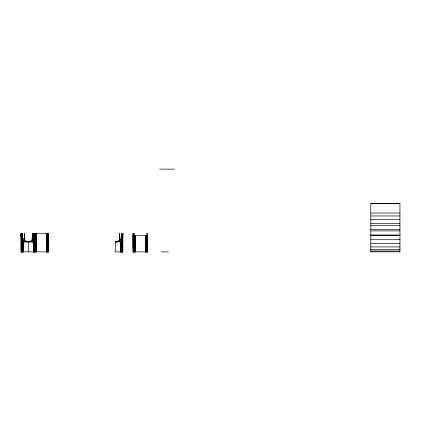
<?xml version="1.0" encoding="UTF-8"?>
<svg xmlns="http://www.w3.org/2000/svg" width="421" height="421" viewBox="0 0 421 421"><rect width="100%" height="100%" fill="white"/><g stroke="black" fill="none" stroke-linecap="round" stroke-linejoin="round"><path stroke-width="0.63" d="M22.018 240.517L22.008 251.874L22.045 240.57L21.176 234.844A3 0.395 -90 0 0 21.055 233.571L21.05 233.539M22.081 240.633L22.192 251.874L22.045 240.57M22.424 251.874L22.192 240.833M33.969 247.401L33.969 233.397L48.589 233.397L48.589 251.874L21.05 251.874L21.05 233.397L22.024 233.397L22.024 239.386M34.006 251.874L34.006 241.37L34.296 241.122M121.195 251.874L121.195 241.37L122.069 239.986L122.716 235.16A3.005 0.4 90 0 1 122.853 233.571L122.858 233.539M133.041 247.401L133.041 233.397L134.015 233.397L133.999 251.874M133.994 234.581L134.015 233.397M32.128 240.544L32.417 233.397L32.128 240.544L30.344 241.128A8.204 5.957 0 0 1 29.428 241.228L28.349 241.549L27.291 241.228A8.204 5.957 0 0 1 26.381 241.128L24.592 240.544L23.723 239.775L22.734 237.328L22.003 233.413L21.087 233.397A3.015 0.4 -90 0 1 21.171 233.939L21.192 251.874M119.317 240.544L119.611 233.397L119.317 240.544L117.554 241.122A8.204 5.957 0 0 1 116.617 241.228L115.538 241.549L115.549 251.874M115.549 241.738L115.728 241.738A14.309 8.031 0 0 0 116.617 241.733A11.078 6.215 0 0 0 117.943 241.607A10.593 6.862 0 0 0 119.001 241.438C122.311 240.623 121.49 236.181 121.885 233.471M22.024 233.471C22.424 236.181 21.597 240.623 24.907 241.438A10.593 6.862 0 0 0 25.955 241.628M122.716 234.129L122.737 233.939A3.015 0.4 -90 0 1 122.816 233.413C120.427 233.702 122.137 239.26 119.369 240.517M34.348 235.571L33.527 238.749L32.18 240.517M34.206 238.144L33.501 240.544L31.812 241.438A10.593 6.862 0 0 1 30.765 241.628A11.078 6.215 0 0 1 29.428 241.712A14.309 8.031 0 0 1 28.36 241.738A14.309 8.031 0 0 1 27.291 241.733M33.98 241.391L33.454 241.649A3.663 2.052 0 0 1 32.812 241.828L28.36 242.117L23.908 241.828A3.663 2.052 0 0 1 23.266 241.649L22.46 241.159L22.502 251.874M120.695 251.874L120.695 241.633L121.169 241.391L121.106 251.874M121.016 241.475L121.016 251.874M33.78 241.501L33.738 251.874M120.88 241.549L120.832 251.874M33.522 241.628L33.501 251.874L33.454 241.649M115.549 242.117L119.969 241.833A3.663 2.052 0 0 0 120.643 241.649L120.695 241.633M34.733 251.874L34.764 233.397L35.632 233.397L35.68 251.874L35.59 233.397M159.585 169.126L174.205 169.126M370.78 203.448L399.95 203.448M370.78 213.031L399.95 213.031M370.78 215.962L399.95 215.962M370.78 219.467L399.95 219.467M370.78 223.53L399.95 223.53M370.78 225.498L399.95 225.498M370.78 229.592L399.95 229.592M370.78 230.908L399.95 230.908M21.05 234.181L22.024 234.181M121.885 234.181L122.858 234.181M21.05 234.402L22.024 234.402M121.885 234.402L122.858 234.402M21.05 234.65L22.024 234.65M121.885 234.65L122.858 234.65M21.05 234.907L22.024 234.907M121.885 234.907L122.858 234.907M370.78 234.997L399.95 234.997M21.05 235.171L22.024 235.171M121.885 235.171L122.858 235.171M133.041 235.344L147.66 235.344M21.05 235.434L22.024 235.434M121.885 235.434L122.858 235.434M21.05 235.697L22.024 235.697M121.885 235.697L122.858 235.697M370.78 235.655L399.95 235.655M21.05 235.96L22.024 235.96M121.885 235.96L122.858 235.96M21.05 236.218L22.024 236.218M121.885 236.218L122.858 236.218M370.78 239.712L399.95 239.712M370.78 243.696L399.95 243.696M370.78 246.922L399.95 246.922M370.78 249.364L399.95 249.364M370.78 251L399.95 251M370.78 251.821L399.95 251.821L399.95 203.396L370.78 203.396L370.78 251.874M115.538 251.874L122.858 251.874L122.858 233.397L121.885 233.397L121.932 251.874M161.232 251.874L168.542 251.874M23.197 241.628L23.266 251.874M35.275 233.408L35.464 251.874M21.192 234.129L21.255 234.455M21.197 234.15L21.271 251.874M24.539 240.517L24.302 233.397L24.592 240.544M121.89 240.517L121.901 251.874M147.518 251.874L147.324 235.344M147.303 235.344L147.234 251.874M147.208 235.344L147.182 251.874M147.103 235.344L147.076 251.874M147.018 235.344L146.992 251.874M146.897 235.344L146.929 251.874M146.803 235.344L146.834 251.874M146.734 235.344L146.771 251.874M146.703 251.874L146.697 233.397L147.66 233.397L147.66 251.874L133.041 251.874L133.041 233.397M146.561 235.344L146.597 251.874M146.445 235.344L146.524 251.874M146.366 235.344L146.408 251.874M146.287 235.344L146.329 251.874M146.25 235.344L146.208 251.874M146.166 235.344L146.124 251.874M146.082 235.344L146.04 251.874M145.998 235.344L145.95 251.874M145.866 235.344L145.908 251.874M145.771 235.344L145.819 251.874M145.682 235.344L145.729 251.874M145.634 235.344L145.587 251.874L145.492 235.344M145.445 235.344L145.445 251.874M135.257 235.344L135.257 251.874M135.162 235.344L135.209 251.874M135.067 235.344L135.115 251.874M134.973 235.344L135.02 251.874M134.883 235.344L134.93 251.874M134.794 235.344L134.841 251.874M134.704 235.344L134.752 251.874M134.62 235.344L134.662 251.874M134.536 235.344L134.578 251.874M134.452 235.344L134.494 251.874M134.373 235.344L134.415 251.874M134.294 235.344L134.336 251.874M134.22 235.344L134.178 251.874M134.141 235.344L134.104 251.874M133.967 235.344L133.931 251.874M133.836 235.344L133.867 251.874M133.804 251.874L133.741 235.344L133.683 251.874M133.573 235.344L133.625 251.874M133.52 235.344L133.546 251.874M133.42 235.344L133.446 251.874M133.357 235.344L133.299 251.874M133.246 235.344L133.225 251.874L133.183 235.344M122.716 235.16L122.674 251.874M122.658 235.902L122.6 251.874M122.585 236.634L122.5 251.874M122.479 237.523L122.432 251.874M122.406 238.044L122.332 251.874M122.306 238.723L122.248 251.874M122.222 239.223L122.158 251.874M122.132 239.707L122.069 251.874M122.032 240.112L122.001 251.874M121.864 240.57L121.832 251.874M121.795 240.701L121.722 251.874M121.685 240.88L121.643 251.874M121.606 240.98L121.569 251.874M121.527 241.075L121.485 251.874M121.406 241.196L121.364 251.874M121.322 241.265L121.28 251.874M121.237 241.333L121.237 251.874M120.974 241.501L120.927 251.874M120.785 241.591L120.785 251.874M120.648 241.649L120.648 251.874M48.447 233.397L48.431 251.874M48.315 251.874L48.315 233.397L48.231 251.874M48.136 233.397L48.162 251.874M48.11 233.397L48.083 251.874M48.005 233.397L47.947 251.874M47.857 233.397L47.92 251.874M47.794 233.397L47.826 251.874M47.762 233.397L47.699 251.874M47.662 233.397L47.594 251.874M47.557 233.397L47.526 251.874M47.489 233.397L47.452 251.874M47.41 233.397L47.373 251.874M47.294 251.874L47.094 233.397M47.01 233.397L47.052 251.874M46.968 233.397L46.926 251.874M46.878 233.397L46.836 251.874M46.747 233.397L46.789 251.874M46.699 233.397L46.657 251.874M46.61 233.397L46.563 251.874M46.515 233.397L46.468 251.874L46.373 233.397M36.138 233.397L36.185 251.874M36.043 233.397L36.09 251.874M35.995 233.397L35.948 251.874M35.901 233.397L35.859 251.874M35.769 233.397L35.811 251.874M35.506 233.397L35.548 251.874M35.222 233.397L35.185 251.874M35.106 233.397L35.069 251.874M35.032 233.397L35.001 251.874M34.964 233.397L34.896 251.874M34.796 233.397L34.827 251.874M34.696 233.397L34.638 251.874M34.554 233.397L34.58 251.874M34.448 233.397L34.475 251.874M34.375 233.397L34.396 251.874M34.306 233.397L34.285 251.874M34.227 233.397L34.217 251.874M34.112 233.397L34.09 251.874L34.048 241.333M33.969 233.397L33.969 251.874M33.875 241.449L33.827 251.874M33.691 241.549L33.691 251.874M33.643 241.57L33.596 251.874M32.585 241.212L32.585 242.464M28.36 242.117L28.36 251.874M24.134 241.212L24.134 242.464M23.171 241.617L23.171 251.874M23.076 241.57L23.123 251.874M22.981 241.522L23.029 251.874M22.892 241.475L22.939 251.874M22.802 241.428L22.85 251.874M22.76 251.874L22.629 241.301M22.545 241.233L22.587 251.874M22.345 241.028L22.381 251.874M22.266 240.928L22.302 251.874M22.229 240.88L22.229 251.874M21.908 240.223L21.976 251.874M21.813 239.859L21.876 251.874M21.75 239.544L21.781 251.874M21.634 238.891L21.718 251.874M21.555 238.386L21.608 251.874M21.476 237.876L21.529 251.874M21.387 237.17L21.455 251.874M21.287 236.27L21.366 251.874M27.281 241.796A11.078 6.299 -0.1 0 1 25.934 241.686"/></g></svg>
